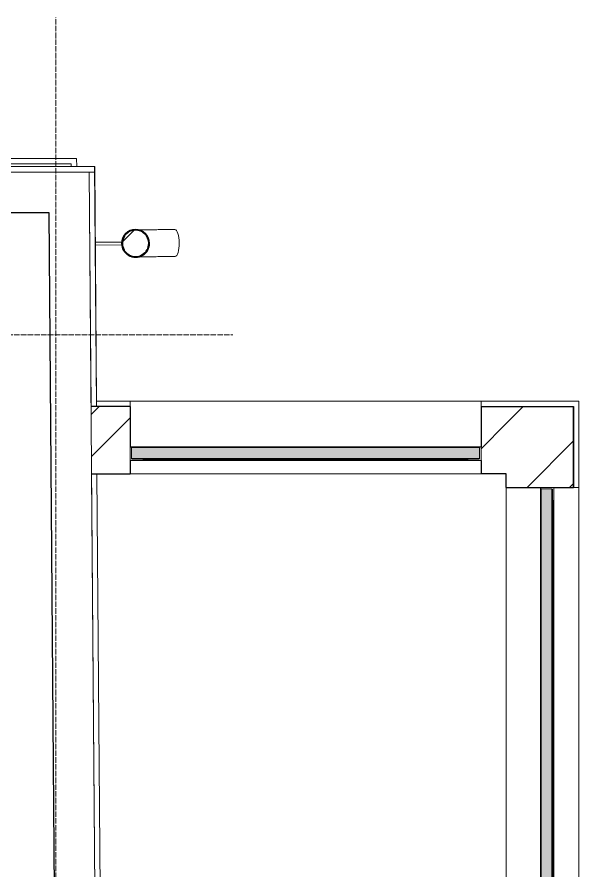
# Model space of a CAD drawing. Header units: millimetres. Extents: x -12447 to 83753, y -46415 to 46712.
# Drawn here: x 55206 to 57287, y 41059 to 44223 of the extents above; entities that cross this region are included whole.
import ezdxf

# ---------------------------------------------------------------- set-up
doc = ezdxf.new("R2010")
doc.units = ezdxf.units.MM
doc.linetypes.add('ADSK_Линия сетки', pattern=[25, 20, -2.5, 0, -2.5])
for name, color, linetype, lineweight in [('_ Окна', 7, 'Continuous', 9), ('Обобщенные модели', 7, 'Continuous', 18), ('Окна', 7, 'Continuous', 9), ('Оси', 7, 'Continuous', 9), ('Стены внутренние', 7, 'Continuous', 18), ('Стены наружные', 7, 'Continuous', 18), ('Стены несущие', 7, 'Continuous', 30), ('Стены отделка', 7, 'Continuous', 30), ('Стены штриховка', 7, 'Continuous', 9)]:
    doc.layers.add(name, color=color, linetype=linetype, lineweight=lineweight)
pattern_1 = [(45, (0, 0), (-235.7317, 235.7317), []), (45, (157.15, 0), (-235.7317, 235.7317), [])]

# ---------------------------------------------------------------- blocks, each defined once
blk = doc.blocks.new('Водосток - Тип 1 _карниз больше 490мм_-5171559-План полов 1-го этажа')
at = {"layer": 'Обобщенные модели', "lineweight": 9}
h = blk.add_hatch(dxfattribs=at)
h.set_pattern_fill('FP_12', color=256, style=0, pattern_type=2)
h.set_pattern_definition([(134.537, (43058.06, -55833.66), (-106.91965, -105.20546), [])])
h.paths.add_polyline_path([(175, 160), (173.3, 172.9), (168.3, 185), (160.4, 195.4), (146.5, 204.7), (137.9, 208.3), (125, 210), (112.1, 208.3), (100, 203.3), (89.6, 195.4), (80.7, 182.6), (76.3, 169.5), (75, 160), (76.7, 147.1), (81.7, 135), (89.6, 124.6), (100, 116.7), (112.1, 111.7), (126.1, 110.1), (141.5, 113.2), (150, 116.7), (161.1, 125.6), (168.3, 135), (173.3, 147.1)])
at = {"layer": 'Обобщенные модели'}
for p, q in [((75, 306.2), (75, 263.6)), ((175, 263.6), (175, 306.2)), ((120, 109.1), (120, 11.1)), ((130, 11.1), (130, 109.1))]:
    blk.add_line(p, q, dxfattribs=at)
at = {"layer": 'Обобщенные модели', "flags": 128}
for points in [[(75, 173), (75, 174.3), (75, 177), (75, 179.8), (75, 182.9), (75, 186.2), (75, 189.7), (75, 193.4), (75, 197.2), (75, 201.3), (75, 205.5), (75, 209.9), (75, 214.4), (75, 219.1), (75, 224), (75, 229), (75, 234.1), (75, 239.3), (75, 244.6), (75, 250.1), (75, 255.6), (75, 261.3), (75, 263.6)], [(175, 263.6), (175, 258), (175, 252.4), (175, 246.9), (175, 241.5), (175, 236.2), (175, 231.1), (175, 226), (175, 221.1), (175, 216.4), (175, 211.8), (175, 207.3), (175, 203), (175, 198.9), (175, 194.9), (175, 191.2), (175, 187.6), (175, 184.3), (175, 181.1), (175, 178.1), (175, 175.4), (175, 173)]]:
    blk.add_lwpolyline(points, dxfattribs=at)
at = {"layer": 'Обобщенные модели'}
for radius, start, end in [(52, 90, 270), (50, 139.417, 143.7992), (50, 113.3059, 115.7143), (52, 270, 90), (50, 64.2857, 66.6473), (50, 36.2008, 40.583), (50, 167.1429, 168.9964), (50, 11.0036, 12.8571), (50, 191.0036, 192.8571), (50, 216.2008, 220.583), (50, 319.417, 323.7992), (50, 347.1429, 348.9964), (50, 244.2857, 246.6941), (50, 293.3059, 295.7143)]:
    blk.add_arc((125, 160), radius, start, end, dxfattribs=at)
at = {"layer": 'Обобщенные модели', "lineweight": 40}
for start, end in [(90, 270), (270, 90)]:
    blk.add_arc((125, 160), 50, start, end, dxfattribs=at)
at = {"layer": 'Обобщенные модели'}
for start_param, end_param in [(4.712389, 6.283185), (3.141593, 4.712389)]:
    blk.add_ellipse((125, 306.2), major_axis=(-50, 0), ratio=0.309017, start_param=start_param, end_param=end_param, dxfattribs=at)
blk = doc.blocks.new('Жалюзи помышленые - 1900 x1100 мм-3109638-План полов 1-го этажа')
at = {"layer": 'Окна', "true_color": 0x373f43}
for points in [[(945, 38.3), (942.3, 41), (-942.3, 41), (-945, 38.3), (942.3, 38.3)], [(945, -1.5), (945, 38.3), (-945, 38.3), (-945, -1.5), (942.3, -1.5)], [(902.5, 41), (900, 43.5), (-900, 43.5), (-902.5, 41), (900, 41)], [(900, 46), (-900, 46), (-900, 43.5), (900, 43.5)], [(947.5, -4), (945, -1.5), (-945, -1.5), (-947.5, -4), (945, -4)]]:
    blk.add_hatch(color=149, dxfattribs=at).paths.add_polyline_path(points)
at = {"layer": '_ Окна', "lineweight": 18}
for p, q in [((-900, 46), (-950, 46)), ((-950, 46), (-950, -4)), ((-945, 38.3), (-942.3, 41)), ((-945, -1.5), (-945, 38.3)), ((-942.3, 41), (-902.5, 41)), ((-902.5, 41), (-900, 43.5)), ((-900, 43.5), (-900, 46)), ((950, 46), (900, 46)), ((900, 46), (900, 43.5)), ((900, 43.5), (902.5, 41)), ((902.5, 41), (942.3, 41)), ((942.3, 41), (945, 38.3)), ((945, 38.3), (945, -1.5)), ((950, -4), (950, 46)), ((-950, -4), (-947.5, -4)), ((-947.5, -4), (-945, -1.5)), ((945, -1.5), (947.5, -4)), ((947.5, -4), (950, -4))]:
    blk.add_line(p, q, dxfattribs=at)
at = {"layer": 'Окна'}
for p, q in [((945, 38.3), (-945, 38.3)), ((-902.5, 41), (902.5, 41)), ((900, 46), (-900, 46)), ((900, 43.5), (-900, 43.5)), ((-947.5, -4), (947.5, -4)), ((945, -1.5), (-945, -1.5))]:
    blk.add_line(p, q, dxfattribs=at)
blk = doc.blocks.new('Жалюзи помышленые - 1300 x1100 мм-3109425-План полов 1-го этажа')
at = {"layer": 'Окна', "true_color": 0x373f43}
for points in [[(-600, 63.6), (-642.3, 63.6), (-645, 61), (645, 61), (642.3, 63.6), (-276.6, 63.6)], [(559.5, 66.1), (-600, 66.1), (-602.5, 63.6), (602.5, 63.6), (600, 66.1), (579, 66.1)], [(559.5, 68.6), (-600, 68.6), (-600, 66.1), (600, 66.1), (600, 68.6), (579, 68.6)], [(559.5, 61), (-645, 61), (-645, 21.1), (645, 21.1), (645, 61), (579, 61)], [(559.5, 21.1), (-645, 21.1), (-647.5, 18.6), (647.5, 18.6), (645, 21.1), (579, 21.1)]]:
    blk.add_hatch(color=149, dxfattribs=at).paths.add_polyline_path(points)
at = {"layer": '_ Окна', "lineweight": 18}
for p, q in [((-600, 68.6), (-650, 68.6)), ((-650, 68.6), (-650, 18.6)), ((-645, 61), (-642.3, 63.6)), ((-642.3, 63.6), (-602.5, 63.6)), ((-602.5, 63.6), (-600, 66.1)), ((-600, 66.1), (-600, 68.6)), ((650, 68.6), (600, 68.6)), ((600, 68.6), (600, 66.1)), ((600, 66.1), (602.5, 63.6)), ((602.5, 63.6), (642.3, 63.6)), ((642.3, 63.6), (645, 61)), ((650, 18.6), (650, 68.6)), ((-645, 21.1), (-645, 61)), ((645, 61), (645, 21.1)), ((-650, 18.6), (-647.5, 18.6)), ((-647.5, 18.6), (-645, 21.1)), ((645, 21.1), (647.5, 18.6)), ((647.5, 18.6), (650, 18.6))]:
    blk.add_line(p, q, dxfattribs=at)
at = {"layer": 'Окна'}
for p, q in [((-602.5, 63.6), (602.5, 63.6)), ((600, 68.6), (-600, 68.6)), ((600, 66.1), (-600, 66.1)), ((645, 61), (-645, 61)), ((-647.5, 18.6), (647.5, 18.6)), ((645, 21.1), (-645, 21.1))]:
    blk.add_line(p, q, dxfattribs=at)

msp = doc.modelspace()

# ---------------------------------------------------------------- hatches: boundary and pattern name
at = {"layer": 'Стены внутренние', "lineweight": 9}
h = msp.add_hatch(dxfattribs=at)
h.set_pattern_fill('FP_124', color=256, style=0, pattern_type=2)
h.set_pattern_definition(pattern_1)
h.paths.add_polyline_path([(57017.397, 42530.107), (57017.397, 42780.107), (56924.6, 42780.107), (56924.6, 42530.107), (57001.543, 42530.107)])
h.paths.add_polyline_path([(55481.512, 42530.107), (55624.6, 42530.107), (55624.6, 42780.107), (55479.49, 42780.107)])
h = msp.add_hatch(dxfattribs=at)
h.set_pattern_fill('FP_124', color=256, style=0, pattern_type=2)
h.set_pattern_definition(pattern_1)
h.paths.add_polyline_path([(57227.26, 40530.107), (57267.397, 40530.107), (57267.397, 40580.107), (57017.397, 40580.107), (57017.397, 40530.107), (57194.769, 40530.107)])
h.paths.add_polyline_path([(57017.397, 42480.107), (57267.397, 42480.107), (57267.397, 42780.107), (57017.397, 42780.107), (57017.397, 42495.161)])

# ---------------------------------------------------------------- linework, layer by layer
at = {"layer": 'Оси', "linetype": 'ADSK_Линия сетки'}
for p, q in [((55349.565, -6380.761), (55349.565, 44222.998)), ((-11646.57, 43045), (56004.853, 43045))]:
    msp.add_line(p, q, dxfattribs=at)
at = {"layer": 'Стены внутренние'}
for p, q in [((56924.6, 42530.107), (55624.6, 42530.107)), ((57017.397, 40580.107), (57017.397, 42480.107))]:
    msp.add_line(p, q, dxfattribs=at)
at = {"layer": 'Стены наружные'}
for p, q in [((54236.389, 43698.805), (55426.308, 43698.805)), ((55426.308, 43698.805), (55426.552, 43668.805)), ((55132.609, 43678.805), (55406.47, 43678.805)), ((55406.47, 43678.805), (55406.551, 43668.805)), ((55624.6, 42800.107), (56924.6, 42800.107)), ((57287.397, 42480.107), (57287.397, 40580.107))]:
    msp.add_line(p, q, dxfattribs=at)
at = {"layer": 'Стены несущие'}
for p, q in [((54212, 43498.805), (55322.953, 43498.805)), ((55322.953, 43498.805), (55382.522, 36133.468)), ((55624.6, 42780.107), (55479.49, 42780.107)), ((55624.6, 42780.107), (55624.6, 42630.107)), ((56924.6, 42780.107), (56924.6, 42630.107)), ((56924.6, 42780.107), (57267.397, 42780.107)), ((57267.397, 42780.107), (57267.397, 42480.107)), ((57267.397, 42480.107), (57267.397, 42780.107)), ((55624.6, 42580.107), (55624.6, 42530.107)), ((56924.6, 42580.107), (56924.6, 42530.107)), ((55481.512, 42530.107), (55624.6, 42530.107)), ((57017.397, 42530.107), (56924.6, 42530.107)), ((57017.397, 42480.107), (57017.397, 42530.107)), ((57017.397, 42480.107), (57144.769, 42480.107)), ((57194.769, 42480.107), (57267.397, 42480.107))]:
    msp.add_line(p, q, dxfattribs=at)
at = {"layer": 'Стены отделка', "lineweight": 9}
for p, q in [((54212, 43668.805), (55492.303, 43668.805)), ((55482.384, 43669.805), (54235, 43669.805)), ((55482.384, 43668.805), (55482.384, 43669.805)), ((55492.303, 43668.805), (55499.491, 42780.107)), ((55493.458, 43668.815), (55492.458, 43668.806)), ((55492.458, 43668.806), (55499.467, 42800.107)), ((55500.467, 42800.107), (55493.458, 43668.815)), ((55472.464, 43648.805), (55473.678, 43498.805)), ((55473.678, 43498.805), (55472.464, 43648.805)), ((55322.953, 43498.805), (55323.673, 43498.805)), ((55383.241, 36133.474), (55323.673, 43498.805)), ((55500.3, 42800.107), (55499.467, 42800.107)), ((55500.3, 42800.107), (55500.3, 42780.107)), ((55500.467, 42800.107), (55624.6, 42800.107)), ((55624.6, 42800.107), (55624.6, 42780.107)), ((57287.397, 42800.107), (56924.6, 42800.107)), ((56924.6, 42800.107), (56924.6, 42780.107)), ((57267.397, 42780.107), (57267.397, 42780.107)), ((57287.397, 42800.107), (57287.397, 42480.107)), ((55501.513, 42530.107), (55517.688, 40530.107)), ((57267.397, 42480.107), (57287.397, 42480.107))]:
    msp.add_line(p, q, dxfattribs=at)
at = {"layer": 'Стены штриховка'}
for p, q in [((54372.5, 43648.805), (55472.464, 43648.805)), ((55492.465, 43648.805), (55472.464, 43648.805)), ((55473.678, 43498.805), (55479.49, 42780.107)), ((55533.236, 36134.687), (55473.678, 43498.805)), ((55500.3, 42800.107), (55500.467, 42800.107)), ((55481.512, 42530.107), (55497.688, 40530.107))]:
    msp.add_line(p, q, dxfattribs=at)

# ---------------------------------------------------------------- block references
at = {"layer": 'Обобщенные модели', "rotation": 270.4633818725631}
msp.add_blockref('Водосток - Тип 1 _карниз больше 490мм_-5171559-План полов 1-го этажа', (55483.602, 43508.203), dxfattribs=at)
at = {"layer": 'Окна'}
for name, p, rotation in [('Жалюзи помышленые - 1300 x1100 мм-3109425-План полов 1-го этажа', (56274.6, 42648.757), 180), ('Жалюзи помышленые - 1900 x1100 мм-3109638-План полов 1-го этажа', (57148.747, 41530.107), 270)]:
    msp.add_blockref(name, p, dxfattribs=dict(at, rotation=rotation))

doc.saveas('drawing.dxf')
